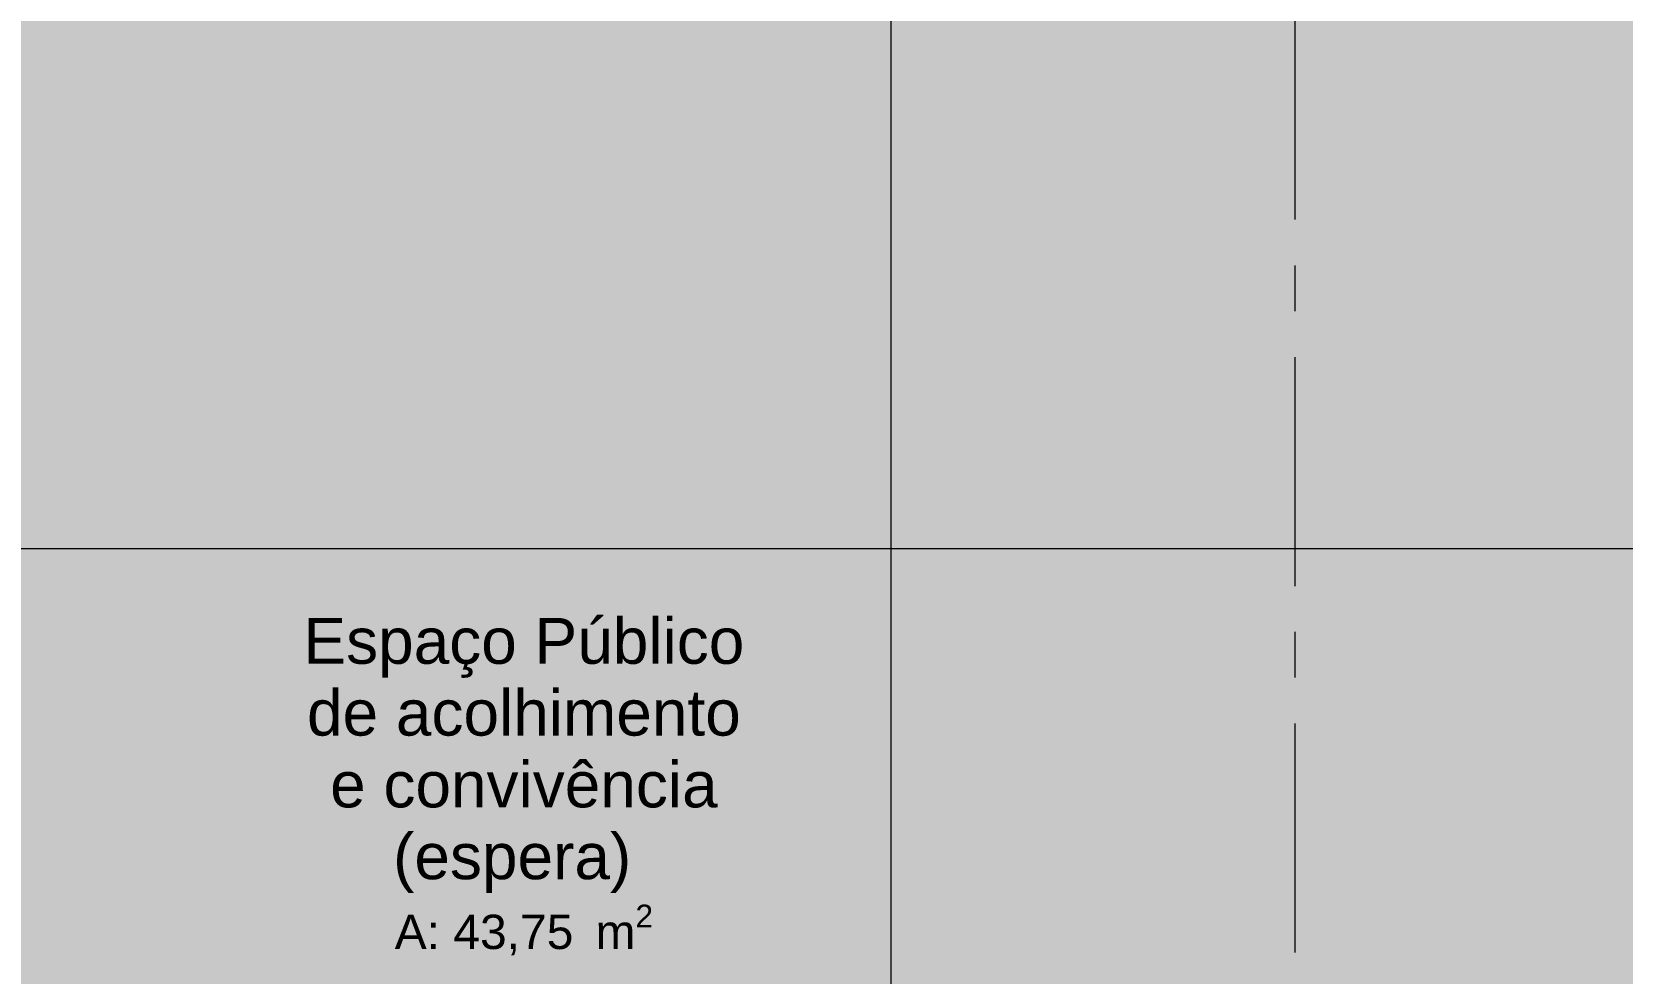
# Model space of a CAD drawing. Header units: metres. Extents: x -77 to -41.1, y -68 to -27.7.
# Drawn here: x -52.39 to -48.916, y -59.727 to -57.672 of the extents above; entities that cross this region are included whole.
import ezdxf

# ---------------------------------------------------------------- set-up
doc = ezdxf.new("R2010")
doc.units = ezdxf.units.M
doc.header["$MEASUREMENT"] = 0
doc.linetypes.add('Dot & Dashed', pattern=[0.6, 0.5, -0.05, 0, -0.05])
doc.layers.add('0_Caneta_No__99', color=7, linetype='Continuous', lineweight=20)
doc.layers.add('Selos de Zona Archicad_Caneta_No__11', color=7, linetype='Continuous', lineweight=5)
for name, color, linetype, lineweight, true_color in [('LAJES.EST_Caneta_No__18', 7, 'Continuous', 0, 0xdfdfdf), ('LAJES.EST_Caneta_No__254', 7, 'Continuous', 0, 0xd1c9ad), ('PISO_Caneta_No__97', 7, 'Continuous', 5, 0x6b6b6b)]:
    doc.layers.add(name, color=color, linetype=linetype, lineweight=lineweight, true_color=true_color)
doc.layers.add('ZONA', color=7, linetype='Continuous')
doc.styles.add('GENERATED_STYLE_1', font='arial.ttf')

# ---------------------------------------------------------------- blocks, each defined once
blk = doc.blocks.new('Espaço Público de acolhimento e convivência (espera)_9_26_3', base_point=(-51.3149, -59.3015))
at = {"layer": 'Selos de Zona Archicad_Caneta_No__11', "color": 7, "lineweight": 5, "insert": (-51.3149, -58.9512), "char_height": 0.1, "width": 1, "attachment_point": 2, "line_spacing_factor": 0.940303, "style": 'GENERATED_STYLE_1'}
blk.add_mtext('\\A1;{\\pqc;\\pt0,0.55;\\fArial|b0|i0|c0|p0;\\W1.000000;Espaço Público de acolhimento e convivência (espera)\\fArial|b0|i0|c0|p0;\\W1.000000;\\A1{\\H.66x;\\S^  ;}\\fArial|b0|i0|c0|p0;\\W1.000000;\\fArial|b0|i0|c0|p0;\\W1.000000;\\A1{\\H.66x;\\S^  ;}}', dxfattribs=at)
at = {"layer": 'Selos de Zona Archicad_Caneta_No__11', "color": 7, "lineweight": 5, "insert": (-51.3149, -59.577), "char_height": 0.075, "attachment_point": 2, "style": 'GENERATED_STYLE_1'}
blk.add_mtext('\\A1;{\\pqc;\\pt0,0.55;\\fArial|b0|i0|c0|p0;\\W1.000000;A: 43,75\\fArial|b0|i0|c0|p0;\\W1.000000;\\A1{\\H.66x;\\S^  ;}\\fArial|b0|i0|c0|p0;\\W1.000000; m\\fArial|b0|i0|c0|p0;\\W1.000000;\\A1{\\H.66x;\\S2^  ;}}', dxfattribs=at)

msp = doc.modelspace()

# ---------------------------------------------------------------- hatches: boundary and pattern name
at = {"layer": 'LAJES.EST_Caneta_No__18', "linetype": 'Continuous', "lineweight": 0, "true_color": 0xdfdfdf}
h = msp.add_hatch(dxfattribs=at)
h.set_pattern_fill('Piso_Externo__0003', color=254, style=0, pattern_type=2)
h.set_pattern_definition([(45, (0, 0.6), (-0.1909188, 0.1909188), [0, -0.18, 0, -0.27]), (110, (0.6, 0.6), (0.253717, 0.09234544), [0, -0.132, 0, -0.228])])
h.paths.add_polyline_path([(-76.514, -65.1016), (-73.814, -65.1016, -0.414214), (-75.814, -67.1016), (-66.814, -67.1016, -0.414214), (-68.814, -65.1016), (-68.814, -62.301), (-68.814, -45.4002, -0.414214), (-66.514, -43.1002), (-65.914, -43.1002), (-65.914, -42.3002), (-66.514, -42.3002), (-66.514, -38.2041), (-65.114, -38.2041), (-65.114, -36.7038), (-66.514, -36.7038), (-66.514, -32.5997), (-65.114, -32.5997), (-56.714, -32.5997), (-53.814, -32.5997), (-44.014, -32.5997), (-44.014, -42.3002), (-53.814, -42.3002), (-53.814, -47.1002), (-44.014, -47.1002), (-44.014, -50.8516), (-45.6136, -50.8516), (-45.6136, -52.3506), (-44.014, -52.3506), (-44.014, -60.3006), (-48.9163, -60.3006), (-48.9163, -61.1006), (-44.3609, -61.1006), (-44.3609, -67.1016), (-44.014, -67.1016), (-41.514, -67.1016), (-41.514, -28.1016), (-41.714, -28.1016), (-41.714, -60.3006), (-43.014, -60.3006), (-43.014, -30.0016), (-66.514, -30.0016), (-66.514, -28.1016), (-76.514, -28.1016)])
h.paths.add_polyline_path([(-73.814, -45.1016), (-76.314, -45.1016), (-76.314, -43.0892), (-75.7984, -43.0908, -0.414214), (-73.8139, -45.0876)], flags=0)
h.paths.add_polyline_path([(-73.814, -45.5846, -0.009328), (-73.814, -45.6604)], flags=0)
h.paths.add_polyline_path([(-52.814, -46.3002), (-52.814, -43.1002), (-44.014, -43.1002), (-44.014, -46.3002)], flags=0)
h.paths.add_polyline_path([(-67.714, -34.1), (-76.314, -34.1), (-76.314, -32.5997), (-67.714, -32.5997)], flags=0)
at = {"layer": 'LAJES.EST_Caneta_No__254', "linetype": 'Continuous', "lineweight": 0, "true_color": 0xd1c9ad}
h = msp.add_hatch(dxfattribs=at)
h.set_pattern_fill('Haie_OD_0003', color=9, style=0, pattern_type=2)
h.set_pattern_definition([(45, (0, 0.5), (-0.159099, 0.159099), [0, -0.15, 0, -0.225]), (110, (0.5, 0.5), (0.21143084, 0.07695453), [0, -0.11, 0, -0.19])])
h.paths.add_polyline_path([(-65.114, -47.1002), (-66.514, -47.1002), (-66.514, -60.3006), (-56.514, -60.3006), (-44.014, -60.3006), (-44.014, -56.6006), (-50.5957, -56.6006), (-50.5957, -54.2479), (-52.6157, -54.2479), (-52.6157, -52.5506), (-50.5957, -52.5506), (-45.6136, -52.5506), (-45.6136, -50.8516), (-44.014, -50.8516), (-44.014, -47.1002), (-53.814, -47.1002), (-53.814, -42.3002), (-44.014, -42.3002), (-44.014, -37.1002), (-51.174, -37.1002), (-51.174, -32.5997), (-53.814, -32.5997), (-56.714, -32.5997), (-58.7637, -32.5997), (-58.7637, -34.9038), (-63.464, -34.9038), (-63.464, -36.5038), (-65.114, -36.5038), (-65.114, -38.4037), (-63.464, -38.4037), (-63.464, -42.1002), (-65.114, -42.1002), (-65.114, -42.3002)])
h.paths.add_polyline_path([(-60.5596, -42.1002), (-60.5596, -38.4037), (-58.8637, -38.4037), (-58.8637, -42.1002)], flags=0)
h.paths.add_polyline_path([(-59.064, -48.7001), (-59.064, -47.3002), (-56.714, -47.3002), (-56.714, -48.7001)], flags=0)
at = {"layer": 'PISO_Caneta_No__97', "linetype": 'Continuous', "lineweight": 5, "true_color": 0x6b6b6b}
h = msp.add_hatch(dxfattribs=at)
h.set_pattern_fill('Ceramica_200_x_200_0003', color=251, style=0, pattern_type=2)
h.set_pattern_definition([(0, (-56.514, -56.8006), (0, 2), []), (90, (-56.514, -56.8006), (-2, 0), [])])
h.paths.add_polyline_path([(-44.014, -56.8006), (-56.514, -56.8006), (-56.514, -60.3006), (-44.014, -60.3006)])

# ---------------------------------------------------------------- linework, layer by layer
at = {"layer": '0_Caneta_No__99', "color": 7, "linetype": 'Dot & Dashed', "lineweight": 20}
msp.add_line((-49.6311, -27.9815), (-49.6311, -67.6566), dxfattribs=at)

# ---------------------------------------------------------------- block references
at = {"layer": 'ZONA', "color": 7, "linetype": 'Continuous', "lineweight": 0}
msp.add_blockref('Espaço Público de acolhimento e convivência (espera)_9_26_3', (-51.3149, -59.3015), dxfattribs=at)

doc.saveas('drawing.dxf')
